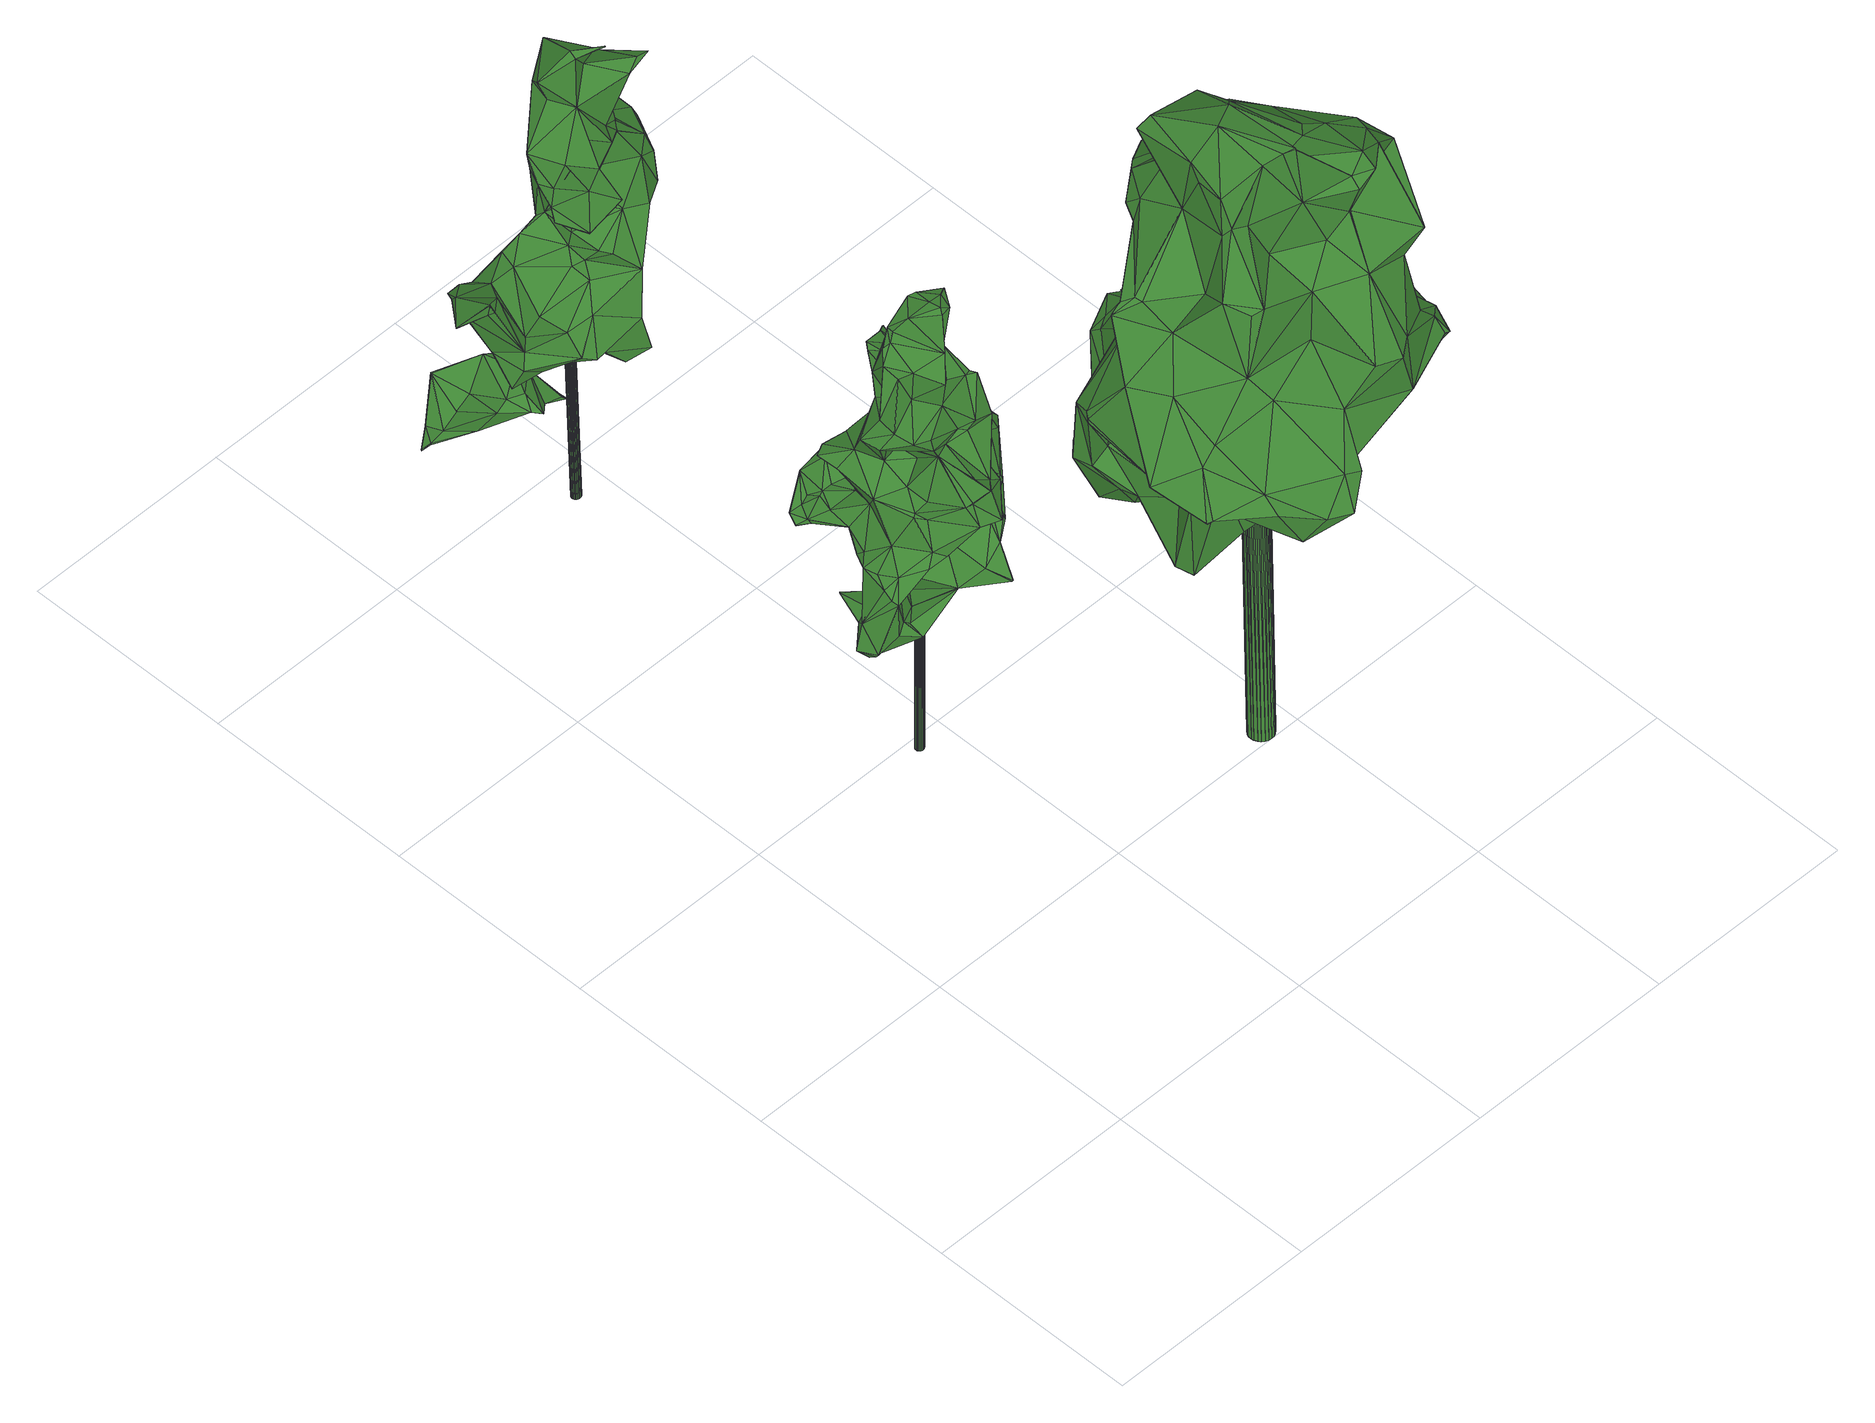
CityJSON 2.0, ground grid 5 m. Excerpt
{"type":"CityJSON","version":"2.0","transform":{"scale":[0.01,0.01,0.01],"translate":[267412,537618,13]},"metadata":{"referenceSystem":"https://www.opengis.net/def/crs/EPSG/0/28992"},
"CityObjects":{
"tree1":{"type":"SolitaryVegetationObject","attributes":{"gtid":357,"crown_width_m":4.39,"crown_median_z":20.26,"crown_r50_m":0.273,"crown_porosity":0.921,"trunk_H_m":7.08,"trunk_DBH_m":0.2,"trunk_radius_m":0.1,"trunk_base_height_m":13.18,"original_gtid":"398"},"geometry":[{"type":"Solid","lod":"3","boundaries":[[[[0,1,2]],[[3,4,5]],[[6,7,8]],[[9,10,11]],[[12,13,14]],[[15,16,17]],[[18,19,20]],[[5,21,22]],[[23,24,25]],[[26,27,28]],[[29,30,31]],[[32,33,34]],[[11,35,36]],[[37,38,39]],[[40,41,42]],[[43,44,45]],[[46,47,48]],[[2,49,50]],[[51,42,52]],[[53,30,54]],[[55,14,26]],[[8,56,57]],[[8,58,56]],[[59,60,43]],[[44,61,62]],[[63,64,65]],[[66,56,17]],[[67,18,20]],[[68,69,70]],[[68,71,69]],[[72,0,2]],[[38,73,74]],[[73,75,74]],[[76,77,52]],[[78,79,56]],[[80,81,82]],[[77,83,51]],[[84,83,77]],[[33,85,34]],[[43,61,44]],[[86,87,88]],[[89,90,91]],[[60,92,61]],[[93,61,92]],[[91,33,89]],[[61,43,60]],[[61,93,62]],[[94,95,96]],[[3,97,4]],[[60,59,92]],[[33,98,89]],[[33,32,98]],[[34,85,59]],[[91,85,33]],[[36,9,11]],[[46,81,80]],[[99,100,66]],[[101,102,103]],[[104,103,102]],[[105,46,106]],[[105,106,107]],[[108,109,110]],[[111,112,113]],[[114,115,116]],[[117,118,119]],[[120,121,122]],[[85,91,123]],[[85,123,59]],[[92,59,123]],[[124,21,125]],[[73,126,83]],[[51,83,126]],[[4,97,127]],[[128,97,3]],[[129,8,4]],[[130,131,132]],[[107,106,133]],[[46,133,106]],[[2,50,134]],[[32,101,98]],[[135,82,81]],[[8,129,58]],[[129,136,58]],[[132,137,130]],[[138,132,131]],[[40,139,140]],[[62,141,44]],[[118,39,74]],[[142,22,143]],[[144,145,146]],[[147,148,149]],[[84,150,128]],[[127,136,129]],[[130,151,152]],[[4,153,154]],[[155,156,157]],[[142,28,158]],[[78,159,160]],[[161,160,159]],[[119,118,131]],[[119,131,152]],[[27,162,28]],[[27,163,162]],[[164,72,165]],[[48,165,72]],[[93,166,62]],[[167,168,169]],[[4,8,153]],[[170,113,112]],[[171,172,173]],[[171,173,174]],[[112,25,170]],[[42,175,139]],[[155,94,156]],[[94,176,156]],[[49,2,1]],[[177,178,179]],[[38,74,39]],[[180,162,163]],[[181,149,182]],[[160,79,78]],[[183,114,184]],[[185,71,140]],[[186,71,185]],[[187,188,189]],[[190,39,118]],[[157,173,155]],[[191,192,193]],[[136,194,58]],[[146,145,195]],[[146,195,196]],[[197,41,198]],[[87,183,170]],[[67,199,200]],[[159,66,100]],[[21,201,154]],[[202,201,21]],[[202,154,201]],[[203,204,205]],[[206,176,1]],[[49,1,176]],[[7,207,208]],[[19,209,30]],[[53,210,211]],[[80,82,95]],[[212,165,167]],[[213,214,215]],[[90,101,103]],[[128,150,97]],[[19,18,216]],[[75,73,138]],[[104,217,182]],[[84,77,76]],[[150,84,76]],[[49,176,135]],[[218,206,1]],[[128,219,84]],[[22,142,219]],[[220,163,27]],[[54,30,29]],[[146,215,221]],[[215,214,221]],[[178,177,222]],[[135,50,49]],[[47,168,167]],[[165,48,167]],[[138,131,118]],[[135,96,82]],[[223,166,93]],[[191,224,183]],[[11,10,225]],[[215,30,53]],[[116,226,227]],[[182,217,181]],[[13,42,126]],[[228,42,13]],[[8,57,6]],[[140,68,198]],[[68,70,198]],[[111,113,229]],[[229,186,111]],[[229,230,186]],[[11,231,35]],[[191,193,115]],[[143,124,55]],[[206,55,124]],[[71,230,231]],[[189,121,187]],[[232,73,142]],[[77,51,52]],[[138,73,232]],[[47,167,48]],[[233,234,137]],[[233,137,132]],[[94,96,176]],[[206,235,208]],[[125,235,206]],[[236,237,238]],[[239,240,199]],[[185,23,112]],[[241,203,110]],[[242,35,179]],[[200,243,67]],[[91,90,103]],[[123,91,103]],[[90,98,101]],[[98,90,89]],[[82,96,95]],[[190,244,238]],[[173,172,105]],[[184,245,183]],[[102,101,32]],[[211,174,246]],[[211,246,157]],[[247,182,65]],[[248,249,250]],[[0,250,249]],[[0,249,248]],[[138,74,75]],[[118,74,138]],[[129,4,127]],[[3,5,219]],[[3,219,128]],[[95,94,80]],[[127,97,150]],[[241,110,251]],[[219,5,22]],[[55,206,218]],[[4,154,202]],[[211,215,53]],[[58,194,56]],[[213,79,160]],[[213,160,214]],[[176,96,135]],[[41,40,198]],[[140,198,40]],[[228,251,252]],[[34,253,32]],[[254,145,255]],[[112,111,186]],[[112,186,185]],[[256,257,248]],[[109,248,257]],[[220,251,256]],[[198,70,258]],[[168,47,46]],[[237,86,24]],[[186,230,71]],[[52,41,197]],[[117,190,118]],[[247,65,64]],[[247,64,259]],[[123,260,92]],[[199,240,200]],[[42,139,40]],[[261,262,31]],[[52,197,76]],[[81,263,50]],[[203,108,110]],[[168,105,172]],[[7,264,8]],[[12,14,55]],[[144,146,221]],[[30,215,196]],[[31,262,174]],[[31,174,29]],[[27,37,220]],[[202,5,4]],[[235,8,264]],[[235,264,7]],[[145,265,255]],[[244,190,117]],[[244,117,234]],[[29,210,54]],[[165,266,164]],[[78,66,159]],[[267,226,116]],[[76,268,15]],[[219,83,84]],[[142,73,83]],[[142,83,219]],[[154,153,21]],[[116,227,269]],[[142,158,232]],[[116,115,267]],[[59,253,34]],[[102,45,270]],[[260,223,92]],[[259,64,166]],[[223,259,166]],[[152,131,130]],[[216,18,141]],[[216,141,62]],[[37,126,38]],[[38,126,73]],[[59,43,253]],[[178,222,270]],[[178,270,243]],[[199,265,145]],[[13,251,228]],[[236,238,244]],[[179,35,231]],[[11,225,271]],[[1,272,218]],[[273,204,203]],[[30,261,31]],[[30,274,261]],[[275,166,63]],[[217,226,276]],[[267,276,226]],[[277,23,185]],[[237,24,190]],[[145,278,199]],[[55,218,272]],[[279,36,280]],[[281,24,86]],[[124,143,21]],[[25,24,282]],[[163,248,236]],[[248,283,236]],[[147,284,181]],[[276,147,181]],[[181,217,276]],[[149,284,147]],[[272,205,241]],[[181,284,149]],[[261,276,285]],[[180,234,162]],[[270,286,102]],[[208,207,176]],[[242,240,239]],[[242,178,240]],[[102,43,45]],[[287,185,139]],[[27,26,37]],[[126,37,26]],[[30,209,274]],[[196,215,146]],[[168,172,171]],[[174,168,171]],[[266,288,164]],[[53,54,210]],[[115,224,191]],[[29,174,210]],[[210,174,211]],[[211,157,215]],[[193,266,212]],[[165,212,266]],[[220,39,190]],[[6,57,79]],[[56,79,57]],[[5,202,21]],[[140,71,68]],[[86,192,87]],[[289,192,86]],[[28,162,158]],[[251,220,277]],[[215,157,213]],[[125,21,153]],[[277,220,23]],[[63,65,290]],[[19,196,20]],[[30,196,19]],[[291,292,184]],[[292,227,184]],[[245,293,177]],[[217,293,245]],[[294,259,223]],[[81,50,135]],[[291,184,295]],[[184,296,295]],[[289,288,266]],[[107,94,155]],[[72,250,0]],[[187,225,188]],[[176,207,156]],[[46,105,168]],[[229,231,230]],[[262,169,174]],[[168,174,169]],[[208,235,7]],[[26,13,126]],[[272,251,13]],[[56,66,78]],[[245,184,217]],[[36,35,280]],[[184,227,226]],[[184,226,217]],[[102,222,293]],[[195,254,196]],[[283,237,236]],[[180,163,236]],[[234,180,244]],[[244,180,236]],[[238,237,190]],[[220,37,39]],[[23,220,190]],[[50,263,134]],[[48,134,263]],[[216,209,19]],[[297,209,216]],[[62,297,216]],[[297,166,209]],[[297,62,166]],[[274,275,261]],[[209,275,274]],[[199,20,265]],[[199,67,20]],[[234,233,162]],[[107,155,105]],[[26,28,55]],[[143,55,28]],[[143,28,142]],[[173,105,155]],[[66,17,99]],[[149,65,182]],[[123,103,260]],[[291,298,292]],[[104,260,103]],[[71,299,69]],[[32,253,102]],[[43,102,253]],[[189,159,100]],[[187,300,271]],[[232,233,138]],[[162,233,232]],[[285,193,301]],[[285,301,262]],[[144,302,145]],[[140,139,185]],[[212,169,193]],[[209,166,275]],[[303,258,69]],[[197,258,303]],[[283,86,237]],[[179,304,177]],[[35,305,280]],[[239,305,35]],[[46,263,81]],[[48,263,46]],[[287,306,175]],[[187,271,225]],[[167,169,212]],[[247,104,182]],[[92,223,93]],[[213,307,7]],[[0,109,108]],[[156,307,157]],[[276,261,290]],[[166,64,63]],[[302,308,161]],[[195,145,254]],[[309,293,217]],[[309,217,104]],[[302,278,145]],[[310,278,302]],[[252,251,287]],[[277,185,287]],[[120,311,300]],[[271,300,311]],[[23,190,24]],[[231,229,304]],[[116,296,114]],[[184,114,296]],[[291,295,298]],[[267,285,276]],[[115,285,267]],[[312,44,141]],[[312,141,18]],[[272,1,203]],[[279,310,302]],[[120,300,187]],[[120,187,121]],[[144,221,302]],[[313,204,273]],[[313,273,203]],[[126,42,51]],[[198,258,197]],[[189,100,303]],[[303,100,99]],[[169,262,301]],[[169,301,193]],[[197,303,76]],[[309,102,293]],[[309,104,102]],[[7,314,213]],[[298,315,269]],[[177,304,245]],[[295,315,298]],[[23,25,112]],[[178,242,179]],[[316,150,76]],[[76,15,316]],[[280,310,279]],[[194,150,317]],[[194,317,56]],[[153,8,235]],[[25,282,87]],[[25,87,170]],[[282,88,87]],[[282,281,88]],[[281,86,88]],[[159,188,161]],[[10,9,188]],[[161,188,9]],[[225,10,188]],[[189,188,159]],[[280,305,278]],[[239,278,305]],[[9,36,279]],[[9,279,161]],[[69,299,120]],[[196,265,20]],[[254,265,196]],[[254,255,265]],[[282,24,281]],[[193,192,266]],[[125,153,235]],[[307,156,207]],[[307,207,7]],[[124,125,206]],[[266,192,289]],[[87,192,191]],[[158,162,232]],[[270,222,286]],[[157,246,173]],[[174,173,246]],[[302,161,279]],[[231,11,299]],[[231,299,71]],[[280,278,310]],[[11,271,299]],[[6,314,7]],[[0,203,1]],[[108,203,0]],[[243,312,67]],[[312,18,67]],[[243,45,312]],[[44,312,45]],[[270,45,243]],[[303,268,76]],[[17,268,303]],[[99,17,303]],[[48,72,134]],[[2,134,72]],[[157,307,213]],[[191,183,87]],[[113,170,183]],[[113,183,245]],[[261,285,262]],[[17,16,268]],[[15,268,16]],[[13,26,14]],[[248,163,256]],[[220,256,163]],[[22,21,143]],[[176,206,208]],[[275,290,261]],[[63,290,275]],[[115,193,285]],[[243,200,240]],[[243,240,178]],[[294,247,259]],[[294,104,247]],[[127,194,136]],[[150,194,127]],[[316,317,150]],[[177,293,222]],[[69,120,122]],[[183,224,114]],[[231,304,179]],[[17,317,15]],[[316,15,317]],[[56,317,17]],[[161,308,160]],[[160,308,214]],[[271,311,299]],[[120,299,311]],[[113,304,229]],[[302,221,308]],[[214,308,221]],[[296,315,295]],[[130,137,151]],[[239,199,278]],[[269,227,298]],[[292,298,227]],[[132,138,233]],[[269,315,116]],[[296,116,315]],[[245,304,113]],[[242,239,35]],[[277,287,251]],[[252,287,228]],[[276,148,147]],[[272,203,205]],[[189,122,121]],[[303,69,122]],[[303,122,189]],[[228,175,42]],[[248,250,283]],[[41,52,42]],[[228,287,175]],[[69,258,70]],[[115,114,224]],[[65,149,148]],[[290,65,148]],[[290,148,276]],[[241,251,272]],[[203,241,313]],[[205,313,241]],[[213,314,79]],[[72,164,250]],[[6,79,314]],[[205,204,313]],[[12,55,272]],[[12,272,13]],[[102,286,222]],[[260,104,318]],[[294,223,318]],[[294,318,104]],[[151,119,152]],[[223,260,318]],[[119,234,117]],[[119,151,137]],[[119,137,234]],[[257,251,110]],[[257,110,109]],[[94,107,133]],[[248,109,0]],[[164,288,250]],[[250,288,283]],[[283,288,289]],[[86,283,289]],[[139,306,287]],[[139,175,306]],[[251,257,256]],[[94,133,80]],[[80,133,46]],[[319,320,321]],[[319,321,322]],[[322,321,323]],[[322,323,324]],[[321,320,325]],[[321,325,323]],[[323,325,326]],[[323,326,324]],[[325,320,327]],[[325,327,326]],[[326,327,328]],[[326,328,324]],[[327,320,329]],[[327,329,328]],[[328,329,330]],[[328,330,324]],[[329,320,331]],[[329,331,330]],[[330,331,332]],[[330,332,324]],[[331,320,333]],[[331,333,332]],[[332,333,334]],[[332,334,324]],[[333,320,335]],[[333,335,334]],[[334,335,336]],[[334,336,324]],[[335,320,337]],[[335,337,336]],[[336,337,338]],[[336,338,324]],[[337,320,339]],[[337,339,338]],[[338,339,340]],[[338,340,324]],[[339,320,341]],[[339,341,340]],[[340,341,342]],[[340,342,324]],[[341,320,343]],[[341,343,342]],[[342,343,344]],[[342,344,324]],[[343,320,345]],[[343,345,344]],[[344,345,346]],[[344,346,324]],[[345,320,347]],[[345,347,346]],[[346,347,348]],[[346,348,324]],[[347,320,349]],[[347,349,348]],[[348,349,350]],[[348,350,324]],[[349,320,351]],[[349,351,350]],[[350,351,352]],[[350,352,324]],[[351,320,353]],[[351,353,352]],[[352,353,354]],[[352,354,324]],[[353,320,355]],[[353,355,354]],[[354,355,356]],[[354,356,324]],[[355,320,357]],[[355,357,356]],[[356,357,358]],[[356,358,324]],[[357,320,359]],[[357,359,358]],[[358,359,360]],[[358,360,324]],[[359,320,361]],[[359,361,360]],[[360,361,362]],[[360,362,324]],[[361,320,363]],[[361,363,362]],[[362,363,364]],[[362,364,324]],[[363,320,365]],[[363,365,364]],[[364,365,366]],[[364,366,324]],[[365,320,367]],[[365,367,366]],[[366,367,368]],[[366,368,324]],[[367,320,319]],[[367,319,368]],[[368,319,322]],[[368,322,324]]]]}]},
"tree2":{"type":"SolitaryVegetationObject","attributes":{"gtid":302,"crown_width_m":4.55,"crown_median_z":20.61,"crown_r50_m":0.275,"crown_porosity":0.907,"trunk_H_m":7.43,"trunk_DBH_m":0.215,"trunk_radius_m":0.108,"trunk_base_height_m":13.18,"original_gtid":"341"},"geometry":[{"type":"Solid","lod":"3","boundaries":[[[[369,370,371]],[[372,373,374]],[[375,376,377]],[[378,379,380]],[[381,382,372]],[[383,384,385]],[[386,387,388]],[[389,387,386]],[[377,390,391]],[[392,390,376]],[[377,376,390]],[[393,394,395]],[[396,385,397]],[[398,399,400]],[[401,402,397]],[[370,403,399]],[[370,369,403]],[[399,403,400]],[[382,381,404]],[[405,406,407]],[[408,409,410]],[[411,412,413]],[[414,415,416]],[[400,417,398]],[[418,419,420]],[[421,422,423]],[[424,425,426]],[[427,374,428]],[[429,396,397]],[[430,406,405]],[[431,432,433]],[[419,434,420]],[[415,435,405]],[[436,437,380]],[[430,438,439]],[[399,388,370]],[[413,427,411]],[[440,441,442]],[[427,414,374]],[[443,444,445]],[[446,444,443]],[[433,447,448]],[[449,450,410]],[[451,452,453]],[[381,372,454]],[[455,430,435]],[[372,456,457]],[[451,458,459]],[[449,448,450]],[[448,431,433]],[[460,461,462]],[[450,447,463]],[[450,448,447]],[[404,464,465]],[[466,467,468]],[[419,418,469]],[[470,386,400]],[[391,389,386]],[[430,439,406]],[[421,436,422]],[[420,471,396]],[[420,396,418]],[[472,442,441]],[[464,404,473]],[[474,475,476]],[[477,478,449]],[[479,480,481]],[[482,483,459]],[[484,479,432]],[[485,486,378]],[[470,403,487]],[[454,457,394]],[[410,409,477]],[[372,488,373]],[[418,489,490]],[[429,490,489]],[[491,485,378]],[[477,449,410]],[[374,414,416]],[[421,423,492]],[[385,396,383]],[[384,424,493]],[[494,495,496]],[[497,404,462]],[[460,462,404]],[[498,450,463]],[[447,498,463]],[[483,499,500]],[[501,434,502]],[[407,503,504]],[[439,503,407]],[[383,396,471]],[[420,383,471]],[[436,505,506]],[[408,507,409]],[[508,509,510]],[[511,512,513]],[[514,513,512]],[[515,437,506]],[[438,430,455]],[[403,369,487]],[[516,472,441]],[[479,517,480]],[[518,480,517]],[[456,416,519]],[[519,416,520]],[[465,497,460]],[[404,381,473]],[[521,508,440]],[[453,452,522]],[[456,523,524]],[[520,416,415]],[[391,525,445]],[[526,527,426]],[[421,487,369]],[[446,443,528]],[[496,495,521]],[[439,407,406]],[[389,371,387]],[[395,529,393]],[[513,514,501]],[[429,501,490]],[[370,388,371]],[[530,531,478]],[[532,533,395]],[[532,395,394]],[[534,482,458]],[[371,389,535]],[[421,510,509]],[[444,506,505]],[[536,491,515]],[[537,501,514]],[[510,421,492]],[[510,492,441]],[[433,498,447]],[[433,432,498]],[[538,537,539]],[[483,540,541]],[[493,401,385]],[[431,530,432]],[[522,432,530]],[[438,455,528]],[[431,448,530]],[[407,542,405]],[[476,475,543]],[[408,410,518]],[[544,467,545]],[[434,546,420]],[[405,435,430]],[[505,369,547]],[[516,548,494]],[[543,548,516]],[[428,486,485]],[[450,498,481]],[[459,483,500]],[[469,502,419]],[[549,528,455]],[[521,550,508]],[[534,453,483]],[[385,384,493]],[[551,465,464]],[[441,440,508]],[[473,552,466]],[[459,522,452]],[[459,452,451]],[[458,451,553]],[[519,520,474]],[[369,505,421]],[[436,421,505]],[[415,414,413]],[[457,523,394]],[[532,523,519]],[[483,541,499]],[[453,553,451]],[[423,441,492]],[[470,400,403]],[[441,508,510]],[[549,455,412]],[[400,554,417]],[[485,427,428]],[[515,491,437]],[[386,554,400]],[[394,523,532]],[[372,416,456]],[[374,416,372]],[[536,446,528]],[[528,549,536]],[[536,549,411]],[[381,555,529]],[[385,401,397]],[[526,556,527]],[[557,495,494]],[[412,455,435]],[[415,413,435]],[[398,417,558]],[[529,555,393]],[[559,560,499]],[[491,536,427]],[[491,427,485]],[[461,561,497]],[[376,375,392]],[[497,561,460]],[[472,562,442]],[[442,562,440]],[[496,521,562]],[[521,440,562]],[[536,515,446]],[[478,477,563]],[[564,565,438]],[[506,444,446]],[[391,386,377]],[[377,386,375]],[[371,388,387]],[[474,566,519]],[[496,567,494]],[[375,386,470]],[[399,398,554]],[[558,554,398]],[[504,503,565]],[[405,542,415]],[[380,422,436]],[[407,568,542]],[[436,506,437]],[[458,482,459]],[[526,426,425]],[[470,509,550]],[[390,564,525]],[[550,495,557]],[[390,525,391]],[[392,564,390]],[[417,554,558]],[[477,409,563]],[[516,441,423]],[[411,549,412]],[[435,413,412]],[[386,388,554]],[[388,399,554]],[[427,413,414]],[[497,462,461]],[[522,484,432]],[[459,484,522]],[[500,499,560]],[[482,534,483]],[[457,456,524]],[[569,395,544]],[[570,374,373]],[[457,454,372]],[[453,534,553]],[[458,553,534]],[[555,381,454]],[[555,454,394]],[[538,434,501]],[[538,501,537]],[[501,397,513]],[[501,429,397]],[[501,502,490]],[[465,382,497]],[[511,397,571]],[[513,397,511]],[[402,512,571]],[[514,572,533]],[[512,572,514]],[[557,568,573]],[[479,560,559]],[[484,560,479]],[[457,524,523]],[[561,461,574]],[[404,465,460]],[[456,519,523]],[[393,555,394]],[[544,575,569]],[[424,576,493]],[[384,425,424]],[[520,415,542]],[[421,509,470]],[[537,514,577]],[[533,577,514]],[[578,577,519]],[[537,577,578]],[[532,519,577]],[[532,577,533]],[[425,546,526]],[[383,420,546]],[[497,382,404]],[[427,536,411]],[[460,574,461]],[[561,574,460]],[[422,380,423]],[[544,402,401]],[[493,544,401]],[[473,468,464]],[[443,445,525]],[[402,571,397]],[[551,570,373]],[[551,428,570]],[[570,428,374]],[[578,539,537]],[[508,550,509]],[[544,572,402]],[[428,579,486]],[[551,486,579]],[[551,579,428]],[[522,563,453]],[[580,563,522]],[[575,545,467]],[[529,395,569]],[[470,487,421]],[[541,559,499]],[[580,530,563]],[[478,563,530]],[[392,565,564]],[[408,559,541]],[[423,543,516]],[[380,543,423]],[[382,488,372]],[[380,379,426]],[[576,379,378]],[[445,444,547]],[[505,547,444]],[[459,500,484]],[[512,511,571]],[[378,486,576]],[[469,418,490]],[[443,525,528]],[[503,438,565]],[[407,581,568]],[[504,581,407]],[[578,556,539]],[[582,573,581]],[[582,581,504]],[[568,581,573]],[[465,488,382]],[[535,389,391]],[[391,547,535]],[[371,535,547]],[[583,527,584]],[[375,470,582]],[[573,582,470]],[[559,517,479]],[[466,552,575]],[[527,556,584]],[[473,466,468]],[[426,543,380]],[[527,543,426]],[[476,543,527]],[[392,504,565]],[[520,542,474]],[[419,502,434]],[[469,490,502]],[[550,521,495]],[[408,517,559]],[[408,518,517]],[[498,432,481]],[[479,481,432]],[[446,515,506]],[[409,507,563]],[[453,563,507]],[[410,450,518]],[[450,481,518]],[[526,539,556]],[[538,539,526]],[[557,548,543]],[[494,548,557]],[[575,467,466]],[[402,572,512]],[[373,465,551]],[[576,424,379]],[[426,379,424]],[[486,551,585]],[[486,585,576]],[[551,464,585]],[[576,585,493]],[[464,468,585]],[[493,585,468]],[[392,375,582]],[[392,582,504]],[[568,557,586]],[[543,475,586]],[[543,586,557]],[[408,540,507]],[[475,474,586]],[[568,586,542]],[[474,542,586]],[[493,468,544]],[[541,540,408]],[[507,540,453]],[[453,540,483]],[[529,569,575]],[[544,545,575]],[[383,546,384]],[[491,378,437]],[[484,500,560]],[[369,371,547]],[[547,391,445]],[[449,531,448]],[[478,531,449]],[[470,587,573]],[[573,587,550]],[[470,550,587]],[[573,550,557]],[[380,437,378]],[[580,522,530]],[[481,480,518]],[[538,526,546]],[[538,546,434]],[[384,546,425]],[[373,488,465]],[[528,525,438]],[[438,525,564]],[[429,489,396]],[[396,489,418]],[[503,439,438]],[[578,584,556]],[[578,519,584]],[[583,566,474]],[[381,552,473]],[[476,527,583]],[[476,583,474]],[[468,467,544]],[[583,584,566]],[[566,584,519]],[[575,552,529]],[[529,552,381]],[[395,533,572]],[[395,572,544]],[[562,567,496]],[[562,472,567]],[[494,567,516]],[[472,516,567]],[[530,448,531]],[[588,589,590]],[[588,590,591]],[[591,590,592]],[[591,592,593]],[[590,589,594]],[[590,594,592]],[[592,594,595]],[[592,595,593]],[[594,589,596]],[[594,596,595]],[[595,596,597]],[[595,597,593]],[[596,589,598]],[[596,598,597]],[[597,598,599]],[[597,599,593]],[[598,589,600]],[[598,600,599]],[[599,600,601]],[[599,601,593]],[[600,589,602]],[[600,602,601]],[[601,602,603]],[[601,603,593]],[[602,589,604]],[[602,604,603]],[[603,604,605]],[[603,605,593]],[[604,589,606]],[[604,606,605]],[[605,606,607]],[[605,607,593]],[[606,589,608]],[[606,608,607]],[[607,608,609]],[[607,609,593]],[[608,589,610]],[[608,610,609]],[[609,610,611]],[[609,611,593]],[[610,589,612]],[[610,612,611]],[[611,612,613]],[[611,613,593]],[[612,589,614]],[[612,614,613]],[[613,614,615]],[[613,615,593]],[[614,589,616]],[[614,616,615]],[[615,616,617]],[[615,617,593]],[[616,589,618]],[[616,618,617]],[[617,618,619]],[[617,619,593]],[[618,589,620]],[[618,620,619]],[[619,620,621]],[[619,621,593]],[[620,589,622]],[[620,622,621]],[[621,622,623]],[[621,623,593]],[[622,589,624]],[[622,624,623]],[[623,624,625]],[[623,625,593]],[[624,589,626]],[[624,626,625]],[[625,626,627]],[[625,627,593]],[[626,589,628]],[[626,628,627]],[[627,628,629]],[[627,629,593]],[[628,589,630]],[[628,630,629]],[[629,630,631]],[[629,631,593]],[[630,589,632]],[[630,632,631]],[[631,632,633]],[[631,633,593]],[[632,589,634]],[[632,634,633]],[[633,634,635]],[[633,635,593]],[[634,589,636]],[[634,636,635]],[[635,636,637]],[[635,637,593]],[[636,589,588]],[[636,588,637]],[[637,588,591]],[[637,591,593]]]]}]},
"tree3":{"type":"SolitaryVegetationObject","attributes":{"gtid":115,"crown_width_m":8.26,"crown_median_z":25.18,"crown_r50_m":0.377,"crown_porosity":0.895,"trunk_H_m":11.95,"trunk_DBH_m":0.579,"trunk_radius_m":0.29,"trunk_base_height_m":13.23,"original_gtid":"123"},"geometry":[{"type":"Solid","lod":"3","boundaries":[[[[638,639,640]],[[641,642,643]],[[644,645,646]],[[647,648,649]],[[650,651,652]],[[653,654,655]],[[656,657,658]],[[659,660,661]],[[662,663,664]],[[665,666,667]],[[665,668,666]],[[669,670,658]],[[671,672,673]],[[674,641,643]],[[641,675,642]],[[676,677,678]],[[668,679,666]],[[680,681,682]],[[683,684,685]],[[686,687,688]],[[689,690,685]],[[691,692,693]],[[691,693,694]],[[695,668,696]],[[675,641,674]],[[697,698,699]],[[700,701,702]],[[703,704,705]],[[663,704,703]],[[706,656,707]],[[686,688,708]],[[709,710,711]],[[712,713,714]],[[715,716,717]],[[678,717,716]],[[718,719,720]],[[721,722,723]],[[724,725,706]],[[670,726,695]],[[727,728,729]],[[730,731,732]],[[733,732,731]],[[659,734,660]],[[735,734,659]],[[736,737,738]],[[739,669,658]],[[646,740,741]],[[742,743,744]],[[745,680,682]],[[707,656,696]],[[746,747,748]],[[649,749,678]],[[750,751,752]],[[753,754,755]],[[756,680,757]],[[745,757,680]],[[712,647,758]],[[712,758,742]],[[759,760,761]],[[762,666,763]],[[714,647,712]],[[764,765,739]],[[659,661,739]],[[659,739,765]],[[685,705,683]],[[695,696,670]],[[684,671,766]],[[674,767,768]],[[769,646,645]],[[770,646,769]],[[771,772,773]],[[774,775,776]],[[650,777,644]],[[644,651,650]],[[778,779,780]],[[778,780,781]],[[733,718,720]],[[782,783,784]],[[785,784,783]],[[780,779,786]],[[787,753,755]],[[788,789,790]],[[756,791,639]],[[738,737,792]],[[793,794,795]],[[677,742,758]],[[677,758,647]],[[726,796,797]],[[798,793,795]],[[685,684,689]],[[799,751,800]],[[801,802,774]],[[745,803,686]],[[687,686,803]],[[687,803,804]],[[760,805,660]],[[799,800,756]],[[806,807,735]],[[773,808,709]],[[809,780,810]],[[743,811,812]],[[707,696,668]],[[804,803,711]],[[813,814,815]],[[816,817,818]],[[819,820,821]],[[822,823,824]],[[825,826,803]],[[764,692,765]],[[670,656,658]],[[765,806,659]],[[643,642,721]],[[692,806,765]],[[805,796,669]],[[670,669,796]],[[735,827,828]],[[829,740,642]],[[830,795,824]],[[687,820,688]],[[708,688,820]],[[831,815,664]],[[832,817,816]],[[643,723,674]],[[767,674,723]],[[735,659,806]],[[754,833,777]],[[790,672,671]],[[801,834,666]],[[835,836,646]],[[690,837,838]],[[839,644,777]],[[840,841,654]],[[771,711,719]],[[696,656,670]],[[735,828,734]],[[734,828,842]],[[843,820,764]],[[708,820,843]],[[785,783,844]],[[845,846,847]],[[848,741,675]],[[798,742,793]],[[683,705,704]],[[640,849,638]],[[842,828,810]],[[850,754,753]],[[851,741,848]],[[703,778,852]],[[703,779,778]],[[840,780,809]],[[743,853,744]],[[812,853,743]],[[781,854,855]],[[760,856,797]],[[759,856,760]],[[846,857,858]],[[700,702,859]],[[860,861,847]],[[715,861,860]],[[733,862,794]],[[795,794,862]],[[863,864,800]],[[825,865,720]],[[825,720,826]],[[866,787,867]],[[866,867,868]],[[738,792,763]],[[679,738,763]],[[817,792,818]],[[817,763,792]],[[868,869,870]],[[642,675,829]],[[674,768,848]],[[674,848,675]],[[790,671,788]],[[871,872,873]],[[748,872,871]],[[646,836,652]],[[874,875,876]],[[804,821,687]],[[703,838,779]],[[705,838,703]],[[771,719,718]],[[810,780,877]],[[684,766,689]],[[741,829,675]],[[843,764,724]],[[843,724,708]],[[698,816,728]],[[878,678,749]],[[845,678,878]],[[649,879,880]],[[703,852,663]],[[839,777,833]],[[739,661,669]],[[790,789,715]],[[767,723,722]],[[881,676,789]],[[691,807,806]],[[691,806,692]],[[759,877,738]],[[706,882,724]],[[883,708,724]],[[800,751,863]],[[736,877,786]],[[780,786,877]],[[791,757,884]],[[657,706,725]],[[699,698,727]],[[742,744,793]],[[885,886,684]],[[671,684,886]],[[638,887,667]],[[772,718,733]],[[815,888,889]],[[788,886,885]],[[694,710,691]],[[887,890,706]],[[733,731,772]],[[891,892,893]],[[891,893,894]],[[821,693,819]],[[821,694,693]],[[883,724,882]],[[646,770,721]],[[858,792,737]],[[831,664,663]],[[722,721,770]],[[737,837,858]],[[795,862,824]],[[733,895,732]],[[794,895,733]],[[819,764,820]],[[658,657,725]],[[868,776,866]],[[690,673,837]],[[706,890,882]],[[760,796,805]],[[863,783,864]],[[648,896,649]],[[678,879,649]],[[897,850,775]],[[767,873,768]],[[648,747,746]],[[648,714,747]],[[754,850,833]],[[878,749,699]],[[639,898,640]],[[648,746,722]],[[873,722,871]],[[690,689,766]],[[739,725,764]],[[747,714,701]],[[697,816,698]],[[658,725,739]],[[734,760,660]],[[685,838,705]],[[794,793,899]],[[813,812,811]],[[756,900,799]],[[790,715,860]],[[822,824,862]],[[760,734,842]],[[677,881,742]],[[881,677,676]],[[660,805,661]],[[854,731,730]],[[854,772,731]],[[854,653,772]],[[815,901,888]],[[815,855,901]],[[652,651,646]],[[646,651,644]],[[754,777,755]],[[773,653,808]],[[855,815,831]],[[722,873,767]],[[902,823,903]],[[770,648,722]],[[726,797,904]],[[714,648,647]],[[853,895,899]],[[794,899,895]],[[905,727,857]],[[871,722,746]],[[866,753,787]],[[898,639,791]],[[755,652,836]],[[747,701,748]],[[830,824,823]],[[874,750,752]],[[724,764,725]],[[835,900,756]],[[766,673,690]],[[897,775,802]],[[854,730,901]],[[668,906,679]],[[695,679,906]],[[671,886,788]],[[736,738,877]],[[873,872,752]],[[874,752,872]],[[855,852,781]],[[832,907,817]],[[785,844,784]],[[844,681,784]],[[810,828,840]],[[809,810,840]],[[816,818,728]],[[666,679,763]],[[897,802,832]],[[832,802,801]],[[768,873,848]],[[848,873,851]],[[908,889,888]],[[728,727,698]],[[858,673,672]],[[815,662,664]],[[678,880,879]],[[838,685,690]],[[759,738,856]],[[904,856,738]],[[721,642,740]],[[721,740,646]],[[686,757,745]],[[686,708,757]],[[850,753,775]],[[720,865,903]],[[909,784,681]],[[902,903,865]],[[697,897,832]],[[697,832,816]],[[818,792,858]],[[695,906,668]],[[801,666,762]],[[801,762,832]],[[647,880,677]],[[649,880,647]],[[904,797,856]],[[742,713,712]],[[798,713,742]],[[814,813,811]],[[811,789,788]],[[881,789,811]],[[713,910,714]],[[859,714,910]],[[721,723,643]],[[822,903,823]],[[653,710,709]],[[653,655,710]],[[778,781,852]],[[831,663,852]],[[831,852,855]],[[769,645,896]],[[911,649,896]],[[911,896,645]],[[769,896,648]],[[711,720,719]],[[720,711,826]],[[838,837,779]],[[681,803,682]],[[711,694,804]],[[742,881,743]],[[804,694,821]],[[811,743,881]],[[772,653,773]],[[736,837,737]],[[812,889,853]],[[853,912,895]],[[781,654,854]],[[653,854,654]],[[709,808,653]],[[913,914,912]],[[913,912,889]],[[889,912,853]],[[780,840,654]],[[780,654,781]],[[744,853,899]],[[744,899,793]],[[860,915,790]],[[709,771,773]],[[709,711,771]],[[771,718,772]],[[762,907,832]],[[752,916,851]],[[646,741,916]],[[646,916,835]],[[900,835,916]],[[741,851,916]],[[908,888,914]],[[805,669,661]],[[665,917,668]],[[676,715,789]],[[667,917,665]],[[667,887,917]],[[668,917,707]],[[706,917,887]],[[707,917,706]],[[865,918,876]],[[728,818,729]],[[905,699,727]],[[873,752,851]],[[814,662,815]],[[825,918,865]],[[803,918,825]],[[699,897,697]],[[833,897,699]],[[833,850,897]],[[876,875,823]],[[858,837,673]],[[863,750,783]],[[862,733,822]],[[763,817,907]],[[826,711,803]],[[876,823,902]],[[639,919,756]],[[815,812,813]],[[815,889,812]],[[732,901,730]],[[916,752,751]],[[830,713,795]],[[798,795,713]],[[790,915,672]],[[915,846,858]],[[672,915,858]],[[920,892,891]],[[854,901,855]],[[800,680,756]],[[845,861,717]],[[715,717,861]],[[807,827,735]],[[699,921,833]],[[860,922,915]],[[847,922,860]],[[908,914,913]],[[733,720,822]],[[711,710,694]],[[914,888,732]],[[888,901,732]],[[655,691,710]],[[847,861,845]],[[676,678,716]],[[676,716,715]],[[667,923,638]],[[840,828,827]],[[691,827,807]],[[645,644,839]],[[645,839,833]],[[749,649,911]],[[645,921,749]],[[749,921,699]],[[884,898,791]],[[866,775,753]],[[681,680,800]],[[756,757,791]],[[776,775,866]],[[884,757,708]],[[884,708,883]],[[746,748,871]],[[756,919,835]],[[639,867,919]],[[924,869,868]],[[884,925,898]],[[814,885,662]],[[782,893,783]],[[894,893,782]],[[803,745,682]],[[774,776,870]],[[776,868,870]],[[774,870,923]],[[777,650,755]],[[652,755,650]],[[639,924,867]],[[868,867,924]],[[924,639,638]],[[755,836,787]],[[846,845,905]],[[681,918,803]],[[882,925,883]],[[671,673,766]],[[762,763,907]],[[662,704,663]],[[902,865,876]],[[678,677,880]],[[692,819,693]],[[779,837,786]],[[736,786,837]],[[769,648,770]],[[695,904,679]],[[835,919,836]],[[900,916,799]],[[867,787,919]],[[819,692,764]],[[890,849,925]],[[890,887,849]],[[670,796,726]],[[885,684,683]],[[683,662,885]],[[748,875,872]],[[874,872,875]],[[811,788,885]],[[814,811,885]],[[876,918,874]],[[797,796,760]],[[919,787,836]],[[898,849,640]],[[909,920,926]],[[894,926,927]],[[920,927,926]],[[821,820,687]],[[657,656,706]],[[645,833,921]],[[844,750,874]],[[720,903,822]],[[748,701,700]],[[823,928,830]],[[783,750,844]],[[916,751,799]],[[844,918,681]],[[874,918,844]],[[915,922,846]],[[847,846,922]],[[655,841,691]],[[827,691,841]],[[827,841,840]],[[655,654,841]],[[895,912,732]],[[914,732,912]],[[681,800,864]],[[864,909,681]],[[893,892,864]],[[662,683,704]],[[783,893,864]],[[846,905,857]],[[894,782,926]],[[727,729,857]],[[883,925,884]],[[909,864,920]],[[749,911,645]],[[842,761,760]],[[894,929,891]],[[741,740,829]],[[859,702,714]],[[701,714,702]],[[695,726,904]],[[878,905,845]],[[904,738,679]],[[864,892,920]],[[925,849,898]],[[750,863,751]],[[889,930,913]],[[908,913,930]],[[908,930,889]],[[870,869,923]],[[924,638,869]],[[923,869,638]],[[845,931,678]],[[759,761,877]],[[891,932,920]],[[894,927,932]],[[920,932,927]],[[810,761,842]],[[882,890,925]],[[905,878,699]],[[774,802,775]],[[782,784,926]],[[748,700,875]],[[928,823,700]],[[875,700,823]],[[928,700,859]],[[830,910,713]],[[830,928,910]],[[928,859,910]],[[717,678,931]],[[717,931,845]],[[877,761,810]],[[926,784,909]],[[923,667,834]],[[891,929,932]],[[894,932,929]],[[801,774,834]],[[667,666,834]],[[923,834,774]],[[887,638,849]],[[857,729,858]],[[818,858,729]],[[933,934,935]],[[933,935,936]],[[936,935,937]],[[936,937,938]],[[935,934,939]],[[935,939,937]],[[937,939,940]],[[937,940,938]],[[939,934,941]],[[939,941,940]],[[940,941,942]],[[940,942,938]],[[941,934,943]],[[941,943,942]],[[942,943,944]],[[942,944,938]],[[943,934,945]],[[943,945,944]],[[944,945,946]],[[944,946,938]],[[945,934,947]],[[945,947,946]],[[946,947,948]],[[946,948,938]],[[947,934,949]],[[947,949,948]],[[948,949,950]],[[948,950,938]],[[949,934,951]],[[949,951,950]],[[950,951,952]],[[950,952,938]],[[951,934,953]],[[951,953,952]],[[952,953,954]],[[952,954,938]],[[953,934,955]],[[953,955,954]],[[954,955,956]],[[954,956,938]],[[955,934,957]],[[955,957,956]],[[956,957,958]],[[956,958,938]],[[957,934,959]],[[957,959,958]],[[958,959,960]],[[958,960,938]],[[959,934,961]],[[959,961,960]],[[960,961,962]],[[960,962,938]],[[961,934,963]],[[961,963,962]],[[962,963,964]],[[962,964,938]],[[963,934,965]],[[963,965,964]],[[964,965,966]],[[964,966,938]],[[965,934,967]],[[965,967,966]],[[966,967,968]],[[966,968,938]],[[967,934,969]],[[967,969,968]],[[968,969,970]],[[968,970,938]],[[969,934,971]],[[969,971,970]],[[970,971,972]],[[970,972,938]],[[971,934,973]],[[971,973,972]],[[972,973,974]],[[972,974,938]],[[973,934,975]],[[973,975,974]],[[974,975,976]],[[974,976,938]],[[975,934,977]],[[975,977,976]],[[976,977,978]],[[976,978,938]],[[977,934,979]],[[977,979,978]],[[978,979,980]],[[978,980,938]],[[979,934,981]],[[979,981,980]],[[980,981,982]],[[980,982,938]],[[981,934,933]],[[981,933,982]],[[982,933,936]],[[982,936,938]]]]}]}
},
"vertices":[
[490,1150,716],[388,1064,720],[351,1145,712],[301,972,528],[261,982,506],[293,1005,508],[255,905,663],[263,971,673],[229,940,559],[468,790,792],[469,792,792],[509,836,844],[380,982,645],[439,921,667],[442,972,556],[340,913,544],[371,951,540],[334,946,623],[331,953,1023],[299,1015,985],[309,971,980],[315,1024,523],[398,1018,503],[626,1054,706],[631,1074,695],[628,1048,777],[506,988,581],[551,1006,557],[489,1031,480],[315,1135,867],[330,1062,896],[371,1125,869],[558,1023,1162],[563,1053,1174],[535,1026,1179],[486,841,855],[454,805,876],[553,1005,558],[567,982,546],[578,999,547],[509,836,659],[496,787,596],[483,893,612],[470,950,1153],[404,972,1130],[434,913,1118],[333,1216,713],[395,1206,747],[403,1223,720],[331,1101,699],[313,1173,690],[482,894,611],[494,787,595],[298,1079,852],[288,1123,864],[443,974,555],[264,874,635],[258,887,643],[211,877,530],[473,1054,1173],[428,1052,1171],[409,1041,1162],[377,1029,1127],[445,1138,1036],[444,1138,1038],[455,1152,1044],[336,860,697],[342,909,1017],[536,852,702],[512,888,719],[518,859,697],[548,883,722],[460,1202,719],[543,974,534],[594,960,532],[593,959,530],[416,860,579],[418,861,577],[335,859,698],[284,894,687],[259,1172,680],[283,1173,675],[255,1148,665],[444,972,554],[391,904,498],[530,1051,1179],[614,1100,713],[593,1089,797],[650,1134,728],[585,1067,1165],[556,1084,1155],[534,1092,1173],[431,1071,1167],[395,1047,1152],[273,1134,680],[254,1148,666],[279,1130,667],[325,900,510],[586,1067,1163],[353,877,704],[378,853,708],[573,1047,1152],[510,994,1113],[545,1086,1150],[485,1013,1079],[327,1147,711],[311,1173,692],[317,1145,706],[504,1097,731],[514,1108,716],[536,1054,702],[627,957,809],[659,991,793],[610,977,861],[532,1038,831],[520,1088,827],[420,1031,871],[634,1093,568],[641,1002,524],[671,1019,505],[504,925,726],[438,991,793],[503,924,725],[518,1100,1168],[359,992,537],[312,989,533],[508,986,581],[231,921,475],[357,895,483],[201,927,513],[690,1020,492],[655,1002,494],[654,1003,493],[290,1167,685],[357,1181,715],[281,1131,666],[211,884,520],[671,1019,503],[612,984,502],[540,855,690],[541,853,691],[385,995,1110],[488,1031,478],[399,1019,505],[380,909,821],[407,908,933],[369,954,839],[523,1175,1019],[502,1162,1029],[501,1158,1036],[309,850,528],[691,1021,493],[691,1019,494],[283,982,535],[280,1053,523],[308,1106,702],[305,1052,697],[347,1036,744],[533,1040,472],[377,852,709],[354,869,726],[428,811,786],[575,1041,538],[551,1117,567],[528,1197,692],[460,1203,721],[410,1092,1036],[410,1196,755],[374,1186,746],[428,1125,770],[651,1027,803],[390,1119,734],[350,1145,714],[363,1090,729],[343,1122,849],[515,867,691],[306,1052,695],[561,951,1026],[498,892,980],[554,904,948],[553,1116,566],[515,1136,1016],[491,1116,1038],[577,1031,829],[542,997,929],[603,921,703],[597,922,724],[430,890,821],[429,813,786],[393,911,756],[632,1077,605],[551,1104,822],[514,1131,721],[514,1110,813],[264,872,550],[411,968,881],[363,1012,877],[459,826,629],[508,835,660],[388,900,970],[382,902,1006],[282,1054,523],[281,1054,521],[473,1079,753],[533,1038,829],[548,967,735],[359,994,641],[284,1010,667],[285,1011,665],[387,1060,1006],[288,1122,863],[300,1079,851],[452,1174,746],[309,938,726],[338,905,811],[311,991,820],[339,1001,1021],[526,1065,988],[380,984,646],[402,950,492],[587,1067,644],[344,908,817],[539,960,1029],[428,1068,1159],[540,1064,824],[460,811,798],[429,1064,952],[451,984,987],[504,926,724],[595,948,834],[562,925,756],[519,876,846],[533,1039,470],[636,1018,513],[633,1093,567],[334,948,623],[565,1147,581],[602,1132,607],[607,1131,602],[437,915,942],[467,912,965],[533,1030,685],[484,900,958],[437,925,1046],[639,1107,573],[570,990,932],[380,1078,845],[460,1112,1044],[553,1122,625],[521,1165,709],[527,1195,691],[534,1030,683],[549,966,733],[528,1015,1171],[399,1011,892],[367,1021,994],[556,1080,659],[545,1090,686],[514,866,692],[436,1103,1042],[517,1091,1154],[434,1100,913],[392,1129,864],[334,1215,712],[276,928,667],[334,973,987],[500,1178,721],[433,1083,909],[417,862,578],[413,968,881],[438,927,1045],[476,871,840],[439,991,694],[520,1087,731],[419,1059,956],[427,1066,953],[512,1120,941],[575,1014,713],[408,907,934],[425,827,842],[454,807,875],[652,1141,723],[652,1133,728],[572,1126,624],[524,1174,1020],[436,1099,912],[502,978,1030],[601,922,702],[529,1195,692],[522,1165,710],[461,1135,1028],[528,915,947],[468,914,963],[553,965,1028],[419,1029,1067],[486,907,852],[539,961,844],[389,1022,1031],[438,917,941],[518,876,844],[465,923,845],[413,1090,839],[414,837,834],[437,919,666],[564,947,933],[475,871,842],[548,885,720],[286,991,686],[363,892,796],[507,989,1028],[426,829,843],[485,906,850],[406,978,1047],[537,1054,704],[267,936,677],[465,924,847],[304,881,547],[288,884,563],[467,1053,1160],[435,975,18],[425,975,18],[435,978,18],[457,997,726],[456,999,726],[447,996,726],[434,980,18],[455,1002,726],[432,982,17],[453,1004,726],[430,984,18],[451,1005,726],[427,985,18],[449,1006,726],[425,985,18],[446,1006,726],[422,985,18],[444,1006,726],[420,984,18],[441,1005,726],[418,982,18],[439,1003,726],[416,980,18],[438,1001,726],[415,977,18],[437,999,726],[415,975,18],[437,996,726],[415,972,18],[437,994,727],[416,970,18],[438,991,727],[418,968,18],[440,989,727],[420,966,18],[442,988,727],[423,965,18],[444,987,727],[425,965,18],[447,986,726],[428,965,18],[449,987,726],[430,967,18],[452,988,726],[432,968,18],[454,990,726],[434,970,18],[455,992,726],[435,973,18],[456,994,726],
[454,2075,1093],[504,2093,1166],[521,2093,1139],[529,1909,561],[487,1941,583],[529,1917,725],[608,1957,1085],[671,1968,1093],[640,1968,1101],[380,1996,800],[336,1992,802],[382,1993,819],[500,1886,517],[540,1949,571],[181,2006,764],[211,2000,752],[197,1936,685],[539,2017,1121],[522,2091,1140],[505,2091,1167],[576,2083,1095],[620,2062,1064],[608,2069,1073],[620,2060,1063],[428,1790,511],[475,1765,536],[382,1802,566],[145,1991,760],[165,1899,661],[526,1945,1238],[476,1991,1227],[477,1977,1214],[223,1916,662],[225,1821,619],[414,2021,1159],[520,1965,574],[689,1971,785],[703,2031,831],[675,1982,835],[238,1997,523],[222,2022,498],[138,2042,513],[575,2020,816],[659,2008,812],[636,1954,771],[562,1916,718],[663,1935,746],[563,1914,718],[526,1944,1236],[79,1914,786],[130,1872,848],[134,1969,792],[377,2013,986],[377,2006,951],[356,1963,953],[290,1998,780],[290,1996,781],[335,1991,804],[549,1974,769],[485,1947,737],[117,1921,781],[710,2061,806],[107,1972,416],[154,1927,418],[67,1972,411],[172,1892,820],[688,1973,784],[406,2035,946],[396,1985,825],[688,2097,867],[701,2045,845],[335,1797,954],[328,1898,957],[314,1874,944],[615,2040,905],[535,2049,944],[556,2036,948],[567,2049,850],[44,1975,409],[95,2012,413],[163,2053,477],[93,2013,414],[370,1899,365],[323,1927,386],[330,1949,419],[486,1840,545],[708,2062,805],[469,1847,728],[485,1840,548],[370,1897,365],[324,1912,376],[573,2082,630],[573,2093,636],[573,2084,629],[43,1975,412],[428,1999,606],[520,1964,576],[434,1937,609],[420,1946,613],[424,1979,609],[129,1871,846],[476,1973,1076],[143,2001,772],[315,1874,941],[485,1942,581],[530,1900,794],[475,1984,794],[432,1945,768],[202,2040,479],[194,2029,466],[172,1892,482],[148,1980,439],[104,1975,420],[357,1897,381],[296,1929,486],[230,1857,467],[478,1978,769],[432,1947,766],[439,2018,1093],[539,1949,573],[81,1913,785],[130,1877,813],[475,1986,792],[356,1962,955],[304,1966,682],[446,1878,940],[447,1876,941],[433,1830,952],[575,2083,629],[67,1972,414],[238,1881,498],[244,1835,468],[186,1830,698],[138,1865,823],[616,2037,905],[601,1990,929],[478,2031,1048],[448,2053,932],[334,1964,486],[403,1866,970],[423,1953,963],[365,1927,962],[142,1822,632],[223,1819,620],[165,1811,673],[281,1766,655],[508,2001,839],[365,1925,944],[183,1980,463],[137,2040,512],[470,1786,753],[570,1864,807],[438,1810,961],[295,1935,389],[449,1768,643],[425,1810,647],[652,2085,975],[280,1954,778],[397,1919,776],[632,2106,848],[417,1834,509],[164,1964,426],[149,2012,444],[448,1766,643],[308,1751,641],[359,1898,382],[573,2079,1087],[560,2034,828],[295,1820,677],[218,1861,692],[283,1885,683],[333,1962,488],[264,1935,512],[641,1957,817],[396,1983,826],[333,1882,625],[409,1906,613],[215,1952,782],[564,2067,1078],[432,1947,946],[623,2044,830],[458,1894,972],[431,1985,613],[494,1907,561],[371,1898,367],[515,1961,1229],[464,1814,522],[374,1886,758],[488,1922,926],[527,1946,1237],[203,1897,495],[229,1855,469],[575,2091,638],[335,1798,952],[209,2006,466],[654,2084,976],[653,2083,976],[464,1860,744],[411,1873,959],[586,1971,922],[391,1840,577],[435,1936,612],[144,1824,631],[256,1810,626],[536,1935,956],[573,2092,638],[407,1876,592],[357,1965,761],[352,1807,694],[382,1844,743],[439,1916,745],[206,1985,461],[587,1971,924],[551,1968,968],[449,1886,745],[404,1880,758],[332,1951,692],[511,1999,848],[472,1979,984],[436,1925,18],[425,1925,18],[435,1928,18],[424,1942,761],[424,1945,761],[413,1942,761],[434,1930,18],[423,1947,761],[433,1932,18],[421,1950,761],[431,1934,18],[419,1951,761],[428,1935,18],[416,1953,761],[425,1936,18],[413,1953,760],[422,1935,18],[411,1953,760],[420,1934,18],[408,1952,760],[418,1933,18],[406,1950,760],[416,1931,18],[404,1948,760],[415,1928,18],[403,1945,761],[414,1925,18],[402,1942,761],[415,1922,18],[403,1940,761],[416,1920,18],[404,1937,761],[417,1918,18],[405,1935,761],[419,1916,18],[408,1933,761],[422,1915,18],[410,1932,761],[425,1914,18],[413,1931,761],[428,1915,18],[416,1932,761],[430,1916,18],[418,1933,761],[433,1917,18],[421,1934,761],[434,1919,18],[422,1937,761],[435,1922,18],[423,1939,761],
[1256,717,1399],[1226,807,1320],[1238,760,1408],[1109,967,904],[1136,927,914],[1109,964,902],[1293,690,901],[1178,629,961],[1172,788,958],[896,548,895],[969,677,967],[1005,532,904],[1324,700,899],[1317,709,896],[1312,759,963],[566,585,1472],[629,478,1455],[633,565,1475],[1064,486,1722],[1027,513,1727],[995,480,1744],[819,539,1863],[853,393,1868],[878,385,1873],[558,274,1150],[513,251,1170],[507,260,1159],[1135,575,1460],[1226,438,1476],[1183,623,1440],[1230,461,1567],[910,455,1762],[1049,367,1743],[811,180,1160],[831,209,1178],[819,162,1185],[1078,964,928],[1134,974,958],[827,465,923],[833,473,912],[973,514,944],[1129,275,1528],[1004,811,1351],[983,726,1337],[954,816,1359],[647,135,1095],[690,145,1102],[706,52,1196],[899,833,1519],[830,786,1567],[901,833,1529],[759,102,1188],[788,112,1210],[765,586,1629],[760,707,1773],[816,670,1678],[762,699,1573],[1123,397,1688],[1133,440,1689],[1241,378,1141],[1175,251,1209],[1230,346,1046],[854,699,1152],[926,701,1090],[801,568,1061],[607,201,1213],[610,165,1175],[662,83,1188],[1067,638,1652],[1144,480,1680],[956,815,1534],[599,593,1480],[626,579,1482],[754,710,1505],[830,582,902],[694,677,870],[852,592,936],[834,384,1109],[859,531,1007],[911,517,1115],[652,653,1297],[730,614,1441],[687,675,1269],[1121,854,934],[969,814,984],[1077,949,932],[1000,698,1665],[941,630,1772],[1041,324,1732],[1172,251,1207],[1169,245,1217],[1155,245,1223],[507,590,1212],[513,600,1222],[505,588,1204],[532,648,1196],[818,415,1843],[741,455,1773],[892,176,1385],[955,163,1370],[980,282,1504],[882,571,1853],[1154,895,945],[1170,917,977],[720,575,874],[625,509,947],[638,590,865],[958,858,1370],[942,772,1004],[938,752,1017],[896,743,1112],[1108,479,1077],[924,682,1137],[1095,655,1149],[926,741,1109],[1284,584,1082],[1320,590,1030],[1302,641,1019],[1120,853,1303],[976,853,1374],[824,540,902],[949,368,1561],[894,380,1704],[843,422,1561],[1136,458,1355],[1095,298,1457],[913,690,1779],[784,692,1805],[791,128,1184],[942,928,982],[942,930,985],[1122,661,992],[1078,792,960],[640,598,1448],[599,597,1360],[599,598,1448],[1287,569,1309],[1226,591,1164],[1295,603,1302],[1315,601,1009],[604,335,1256],[711,281,1345],[686,327,1394],[581,429,1343],[811,528,1347],[931,518,1233],[878,655,1383],[809,651,1266],[858,322,1377],[1230,688,1088],[765,278,1041],[741,367,946],[820,314,1101],[1130,843,1328],[1003,199,1366],[626,677,824],[544,670,1008],[575,699,1012],[999,349,1724],[998,325,1704],[683,697,843],[1132,745,1177],[1073,658,1307],[1182,497,1292],[1186,498,1249],[869,735,1389],[760,737,1533],[877,383,1870],[757,554,1794],[749,524,1767],[584,592,1471],[711,340,1546],[737,331,1553],[696,347,921],[531,374,929],[542,332,927],[640,352,1095],[530,330,1139],[1194,309,1223],[1132,291,1272],[1152,270,1256],[820,671,1678],[903,697,1638],[804,764,1577],[661,690,1102],[724,800,1137],[649,718,1038],[766,739,1247],[858,691,1375],[742,452,1670],[751,435,1695],[1171,919,975],[652,717,1036],[505,261,1162],[1152,370,1262],[1301,521,1032],[1177,582,1360],[1181,768,1149],[1243,738,1061],[824,196,1296],[748,120,1225],[1243,636,965],[684,393,1562],[727,485,1487],[791,430,1677],[964,692,1654],[865,670,1191],[1057,406,1090],[1037,295,1234],[1021,359,1239],[1028,910,1020],[1217,761,1416],[1281,547,1077],[1038,885,1030],[557,323,1236],[594,538,957],[535,516,1341],[480,393,1186],[997,354,1617],[1133,264,1221],[997,177,1236],[752,591,1061],[838,401,1163],[998,450,1175],[586,699,1031],[1044,566,1178],[1053,579,1322],[763,742,1247],[1225,594,1162],[1176,733,1169],[1262,656,1325],[1272,671,1361],[1279,642,1343],[946,787,1002],[898,745,1113],[932,895,1002],[876,757,1157],[772,806,1159],[783,811,1192],[868,328,1503],[1074,367,1051],[982,521,920],[915,526,912],[733,400,949],[1085,772,1554],[1058,782,1560],[1089,785,1398],[734,254,1059],[737,252,1058],[1136,701,1520],[558,407,1147],[606,437,1023],[1100,759,1546],[1016,428,1457],[1053,488,1447],[947,401,1333],[835,475,1415],[556,627,1007],[1103,630,986],[1252,431,1140],[1182,776,1398],[584,580,955],[1143,761,1163],[508,414,1170],[744,777,1181],[724,770,1165],[1001,355,1616],[1111,357,1117],[1091,428,1553],[1090,376,1328],[625,500,1218],[943,665,1406],[714,591,901],[1102,627,988],[594,623,1039],[647,628,1061],[583,592,1191],[834,259,1229],[1064,780,1036],[1137,571,1553],[820,780,1199],[1184,767,1152],[989,587,1503],[1208,500,1077],[894,335,1296],[1239,653,1392],[1256,691,1345],[1095,770,1543],[827,593,1418],[839,604,1552],[689,675,1078],[877,389,1502],[745,504,1080],[1043,561,1093],[876,474,1586],[954,525,23],[925,525,23],[953,532,23],[936,531,1219],[935,538,1219],[907,531,1218],[950,539,23],[932,545,1218],[946,545,23],[927,551,1218],[940,550,23],[921,556,1218],[933,553,23],[914,559,1218],[925,554,23],[907,560,1218],[918,553,23],[899,559,1218],[911,550,23],[892,556,1218],[905,546,23],[886,552,1218],[900,540,22],[882,546,1218],[897,533,22],[879,539,1218],[896,525,22],[878,531,1218],[897,518,23],[879,524,1218],[900,511,23],[882,517,1218],[904,505,23],[886,511,1218],[910,500,23],[892,506,1218],[917,497,23],[899,503,1218],[925,496,23],[907,502,1218],[932,497,23],[914,503,1218],[939,500,23],[921,506,1219],[945,505,23],[927,510,1219],[950,510,23],[932,516,1219],[953,517,23],[935,523,1219]
]}
